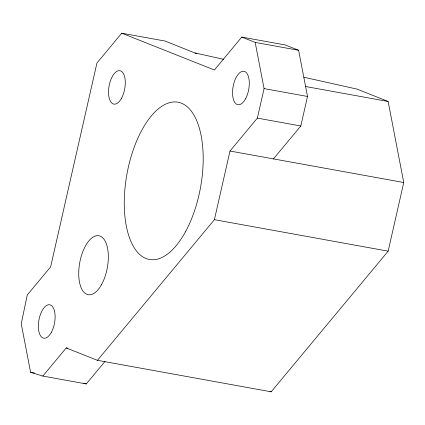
<?xml version="1.0" encoding="UTF-8"?>
<svg xmlns="http://www.w3.org/2000/svg" width="425" height="425" viewBox="0 0 425 425"><rect width="100%" height="100%" fill="white"/><g stroke="black" fill="none" stroke-linecap="round" stroke-linejoin="round"><path stroke-width="0.64" d="M42.84 376.061L66.236 347.932L97.431 360.32L214.407 219.677L229.999 151.029L257.369 118.118L264.079 88.597L255.181 42.41L241.767 37.081L214.397 69.987L121.741 33.192L96.937 63.017L50.628 266.895L27.232 295.024L21.25 323.797L30.595 372.321L42.84 376.061L86.275 383.934L105.076 361.33M273.44 158.897L300.81 125.991L307.514 96.464L298.621 50.278L285.202 44.949L241.767 37.081M97.431 360.32L271.182 391.808L388.158 251.164L403.75 182.516L388.142 101.474L356.947 89.085L303.864 77.233M255.181 42.41L298.621 50.278M121.741 33.192L165.182 41.066L196.908 53.789M305.394 86.482L388.142 101.474M264.079 88.597L307.514 96.464M257.369 118.118L300.81 125.991M229.999 151.029L403.75 182.516M214.407 219.677L388.158 251.164M66.236 347.932L67.532 348.165M30.595 372.321L34.483 373.028M195.107 52.95L223.587 59.309M83.826 383.185L86.275 383.934M269.96 391.324L271.182 391.808M185.459 231.806A79.921 37.395 -79.7 0 0 181.353 103.163A79.921 37.395 -79.7 0 0 124.323 207.522A79.921 37.395 -79.7 0 0 185.459 231.806M101.681 284.336A29.968 14.025 -79.7 0 0 100.141 236.093A29.968 14.025 -79.7 0 0 78.752 275.23A29.968 14.025 -79.7 0 0 101.681 284.336M121.529 98.233A16.984 7.948 -79.7 0 0 120.652 70.895A16.984 7.948 -79.7 0 0 108.534 93.075A16.984 7.948 -79.7 0 0 121.529 98.233M51.356 332.308A16.984 7.948 -79.7 0 0 50.485 304.975A16.984 7.948 -79.7 0 0 38.362 327.149A16.984 7.948 -79.7 0 0 51.356 332.308M245.533 98.839A16.984 7.948 -79.7 0 0 244.662 71.501A16.984 7.948 -79.7 0 0 232.544 93.675A16.984 7.948 -79.7 0 0 245.533 98.839"/></g></svg>
